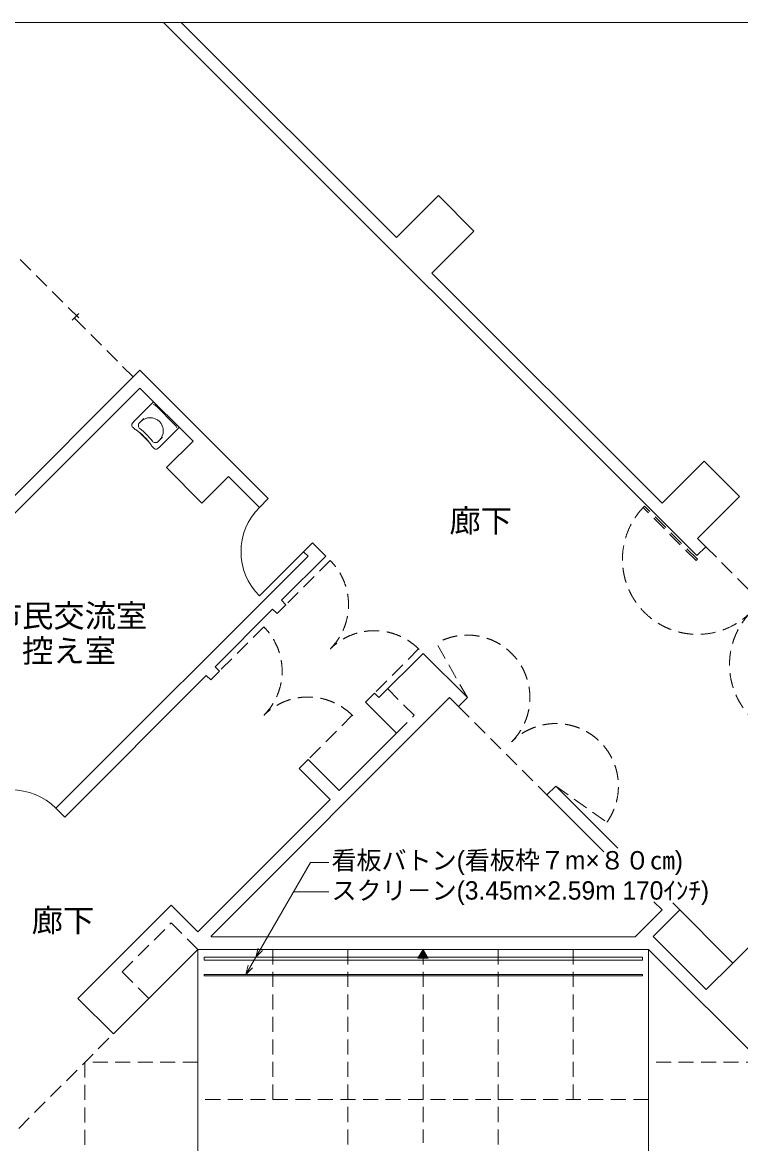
# Model space of a CAD drawing. Units: millimetres, scale not verified. Extents: x -36057 to 20255, y -22762 to 18611.
# Drawn here: x -21733 to -10256, y 687 to 18611 of the extents above; entities that cross this region are included whole.
import ezdxf
from ezdxf.enums import TextEntityAlignment as Align

# ---------------------------------------------------------------- set-up
doc = ezdxf.new("R2010")
doc.units = ezdxf.units.MM
doc.header["$LTSCALE"] = 200
doc.linetypes.add('DASHED1', pattern=[1.8, 1.2, -0.6])
for name, color, linetype, lineweight in [('1-0_121', 7, 'Continuous', 9), ('1-2_130', 7, 'Continuous', 9), ('1-A', 7, 'Continuous', 9), ('1-E', 7, 'Continuous', 9), ('1-F', 7, 'Continuous', 9), ('F-F', 7, 'Continuous', 9)]:
    doc.layers.add(name, color=color, linetype=linetype, lineweight=lineweight)
doc.styles.add('HGｺﾞｼｯｸE', font='')
doc.styles.get('HGｺﾞｼｯｸE').set_extended_font_data('HGｺﾞｼｯｸE')

msp = doc.modelspace()

# ---------------------------------------------------------------- linework, layer by layer
at = {"layer": '1-0_121'}
for p, q in [((-10954.6, 10088), (-19477.5, 18610.9)), ((-19194.6, 18610.9), (-15754.1, 15170.3)), ((-15754.1, 15170.3), (-15082.3, 15842.1)), ((-14516.6, 15276.4), (-15082.3, 15842.1)), ((-15188.4, 14604.6), (-14516.6, 15276.4)), ((-15188.4, 14604.6), (-11511.4, 10927.7)), ((-19855.3, 13049), (-25229.3, 7675)), ((-19855.3, 13049), (-17804.7, 10998.4)), ((-19855.3, 12766.2), (-25087.9, 7533.6)), ((-19636.1, 12547), (-19955, 12228)), ((-19297.6, 12180.2), (-19592.7, 12475.3)), ((-19875.8, 12194.1), (-19791.8, 12278.1)), ((-19711.2, 11903.7), (-19869.1, 12061.7)), ((-19226, 12136.9), (-19544.9, 11817.9)), ((-19578.8, 11897.1), (-19495, 11980.9)), ((-19431, 11493.4), (-18865.3, 10927.7)), ((-11511.4, 10927.7), (-10839.7, 11599.4)), ((-17946.1, 10857), (-17804.7, 10998.4)), ((-17097.6, 10291.3), (-17946.1, 9442.8)), ((-17097.6, 10291.3), (-16885.4, 10079.2)), ((-10813.1, 10229.4), (-10954.6, 10088)), ((-10813.1, 10229.4), (-10945.7, 10362)), ((-21198.8, 6048.7), (-17168.3, 10079.2)), ((-17592.5, 9372.1), (-16885.4, 10079.2)), ((-17239, 10149.9), (-17168.3, 10079.2)), ((-17521.8, 9301.3), (-17592.5, 9372.1)), ((-18653.2, 8311.4), (-17734, 9230.6)), ((-17734, 9230.6), (-17663.2, 9159.9)), ((-17521.8, 9301.3), (-17663.2, 9159.9)), ((-15329.8, 8523.5), (-16036.9, 7816.4)), ((-14622.7, 7816.4), (-15329.8, 8523.5)), ((-18582.5, 8240.7), (-18653.2, 8311.4)), ((-21057.4, 5907.2), (-18794.6, 8170)), ((-18723.9, 8099.3), (-18794.6, 8170)), ((-18582.5, 8240.7), (-18723.9, 8099.3)), ((-16107.6, 7887.1), (-16249, 7745.7)), ((-16107.6, 7887.1), (-16036.9, 7816.4)), ((-18723.9, 3998), (-14905.5, 7816.4)), ((-16249, 7745.7), (-15754.1, 7250.7)), ((-14764.1, 7675), (-14905.5, 7816.4)), ((-14622.7, 7816.4), (-14764.1, 7675)), ((-16673.3, 6331.5), (-15754.1, 7250.7)), ((-17168.3, 6826.5), (-17309.7, 6685.1)), ((-17168.3, 6826.5), (-16673.3, 6331.5)), ((-17309.7, 6685.1), (-16814.7, 6190.1)), ((-13349.9, 6260.8), (-13208.5, 6402.2)), ((-13208.5, 6402.2), (-12217.2, 5410.9)), ((-12440.9, 5351.8), (-13349.9, 6260.8)), ((-21198.8, 6048.7), (-21057.4, 5907.2)), ((-8895.1, 5058.7), (-10380, 3573.8)), ((-10380, 3573.8), (-8895.1, 5058.7)), ((-19354.1, 4499.3), (-20845.2, 3008.1)), ((-11511.4, 4422.3), (-11641.1, 4552)), ((-11340.9, 4534.6), (-10380, 3573.8)), ((-11511.4, 4422.3), (-11941.6, 3992.2)), ((-11652.8, 3998), (-11228.6, 4422.3)), ((-18718, 3992.2), (-11941.6, 3992.2)), ((-11652.8, 3998), (-10804.3, 3149.5)), ((-20279.5, 2442.4), (-18929.8, 3792.2)), ((-7056.6, -881), (-11729.8, 3792.2)), ((-10380, 3573.8), (-10804.3, 3149.5)), ((-20279.5, 2442.4), (-20845.2, 3008.1))]:
    msp.add_line(p, q, dxfattribs=at)
at = {"layer": '1-0_121', "linetype": 'DASHED1'}
for p, q in [((-20833.4, 13885.8), (-21847, 14899.3)), ((-20939.5, 13850.4), (-20833.4, 13956.5)), ((-19961.3, 12942.9), (-20939.5, 13921.1)), ((-10965.2, 10006.7), (-11813.7, 10855.2)), ((-10944, 10027.9), (-11792.5, 10876.4)), ((-10813.1, 10229.4), (-9045.4, 8461.7)), ((-16814.7, 10008.5), (-17521.8, 9301.3)), ((-10965.2, 10006.7), (-10944, 10027.9)), ((-17875.4, 8947.8), (-18582.5, 8240.7)), ((-14622.7, 7816.4), (-15115, 8686.8)), ((-15400.5, 8594.2), (-16107.6, 7887.1)), ((-16461.2, 7533.6), (-17168.3, 6826.5)), ((-14764.1, 7675), (-13349.9, 6260.8)), ((-13208.5, 6402.2), (-12392.8, 5823.6)), ((-18929.8, 3792.2), (-19354.1, 4216.4))]:
    msp.add_line(p, q, dxfattribs=at)
at = {"layer": '1-0_121'}
for points in [[(-19431, 11493.4), (-19006.7, 11917.6), (-19855.3, 12766.2)], [(-10945.7, 10362), (-10274, 11033.8), (-10839.7, 11599.4)], [(-18865.3, 10927.7), (-18441.1, 11352), (-17946.1, 10857)], [(-16814.7, 6190.1), (-18929.8, 4075), (-19354.1, 4499.3)]]:
    msp.add_lwpolyline(points, dxfattribs=at)
at = {"layer": '1-0_121', "linetype": 'DASHED1'}
for points in [[(-15754.1, 7250.7), (-15471.2, 7533.6), (-15895.5, 7957.8)], [(-19713.9, 3008.1), (-20138.1, 3432.4), (-19354.1, 4216.4)]]:
    msp.add_lwpolyline(points, dxfattribs=at)
at = {"layer": '1-0_121'}
for centre, radius, start, end in [((-19698.8, 12369.2), 150, 45.00005, 69.14212), ((-19928.1, 12174.3), 55, 146.77745, 228.95766), ((-19848.6, 12122.3), 150, 135.00005, 146.77799), ((-19820, 12165), 60, 135.00005, 233.52356), ((-19691.9, 12081), 210, 315.00005, 135.00005), ((-19635.9, 12510), 500, 228.95792, 235.85754), ((-20421.6, 11351.2), 900, 34.14185, 55.8576), ((-20421.6, 11351.2), 952, 36.47612, 53.52406), ((-19403.7, 12074.1), 150, 20.85767, 45.00005), ((-19263, 12137), 500, 214.14249, 221.04237), ((-19607.9, 11952.9), 60, 216.47563, 314.6859), ((-19598.6, 11844.8), 55, 221.0479, 303.2227), ((-19650.7, 11924.3), 150, 303.22278, 314.84041), ((-17239, 10149.9), 1000, 135.00001, 225), ((-21905.9, 5341.5), 1000, 45.00001, 135)]:
    msp.add_arc(centre, radius, start, end, dxfattribs=at)
at = {"layer": '1-0_121', "linetype": 'DASHED1'}
for centre, radius, start, end in [((-10944, 10027.9), 1200, 134.95843, 315), ((-17521.8, 9301.3), 1000, 315, 45), ((-9232.8, 8345), 1200, 135, 314.02898), ((-18582.5, 8240.7), 1000, 315, 45), ((-16107.6, 7887.1), 1000, 44.28129, 135), ((-14622.7, 7816.4), 1000, 315, 119.49289), ((-17168.3, 6826.5), 1000, 44.28129, 135), ((-13208.5, 6402.2), 1000, 324.6486, 135)]:
    msp.add_arc(centre, radius, start, end, dxfattribs=at)
at = {"layer": '1-2_130'}
for p, q in [((-17131.4, 5178.6), (-18162.8, 3392.2)), ((-11729.8, 3792.2), (-18929.8, 3792.2)), ((-18929.8, 3792.2), (-18929.8, 192.2)), ((-18004, 3667.2), (-17965.2, 3812)), ((-18004, 3667.2), (-17898, 3773.2)), ((-11729.8, 3792.2), (-11729.8, 192.2)), ((-11825.5, 3667.2), (-18829.8, 3667.2)), ((-18829.8, 3667.2), (-18829.8, 3617.2)), ((-11825.5, 3617.2), (-18829.8, 3617.2)), ((-11825.5, 3667.2), (-11825.5, 3617.2)), ((-18162.8, 3392.2), (-18124, 3537)), ((-18162.8, 3392.2), (-18056.8, 3498.2)), ((-11825.5, 3392.2), (-18829.8, 3392.2)), ((-18829.8, 3392.2), (-18829.8, 3367.2)), ((-11825.5, 3367.2), (-18829.8, 3367.2)), ((-11825.5, 3392.2), (-11825.5, 3367.2))]:
    msp.add_line(p, q, dxfattribs=at)
at = {"layer": '1-2_130', "linetype": 'DASHED1'}
for p, q in [((-17729.8, 3792.2), (-17729.8, 1392.2)), ((-16529.8, 3792.2), (-16529.8, 192.2)), ((-15329.8, 3792.2), (-15329.8, 1392.2)), ((-14129.8, 3792.2), (-14129.8, 192.2)), ((-12929.8, 3792.2), (-12929.8, 1392.2)), ((-20350.2, 2371.7), (-24239.3, -1517.4)), ((-11729.8, 1392.2), (-18929.8, 1392.2))]:
    msp.add_line(p, q, dxfattribs=at)
at = {"layer": '1-A'}
for p, q in [((-17131.4, 5178.6), (-16834.1, 5178.6)), ((-17401.5, 4710.8), (-16834.1, 4710.8))]:
    msp.add_line(p, q, dxfattribs=at)
at = {"layer": '1-E'}
for p, q in [((-15329.8, 3792.2), (-15411.4, 3650.7)), ((-15345.3, 3765.3), (-15314.3, 3765.3)), ((-15342.4, 3770.3), (-15317.1, 3770.3)), ((-15339.5, 3775.3), (-15320, 3775.3)), ((-15336.7, 3780.3), (-15322.9, 3780.3)), ((-15333.8, 3785.3), (-15325.8, 3785.3)), ((-15330.9, 3790.3), (-15328.7, 3790.3)), ((-15329.8, 3792.2), (-15248.1, 3650.7)), ((-15248.1, 3650.7), (-15411.4, 3650.7)), ((-15408.8, 3655.3), (-15250.7, 3655.3)), ((-15405.9, 3660.3), (-15253.6, 3660.3)), ((-15403.1, 3665.3), (-15256.5, 3665.3)), ((-15400.2, 3670.3), (-15259.4, 3670.3)), ((-15397.3, 3675.3), (-15262.3, 3675.3)), ((-15394.4, 3680.3), (-15265.2, 3680.3)), ((-15391.5, 3685.3), (-15268.1, 3685.3)), ((-15388.6, 3690.3), (-15271, 3690.3)), ((-15385.7, 3695.3), (-15273.8, 3695.3)), ((-15382.8, 3700.3), (-15276.7, 3700.3)), ((-15380, 3705.3), (-15279.6, 3705.3)), ((-15377.1, 3710.3), (-15282.5, 3710.3)), ((-15374.2, 3715.3), (-15285.4, 3715.3)), ((-15371.3, 3720.3), (-15288.3, 3720.3)), ((-15368.4, 3725.3), (-15291.2, 3725.3)), ((-15365.5, 3730.3), (-15294.1, 3730.3)), ((-15362.6, 3735.3), (-15296.9, 3735.3)), ((-15359.8, 3740.3), (-15299.8, 3740.3)), ((-15356.9, 3745.3), (-15302.7, 3745.3)), ((-15354, 3750.3), (-15305.6, 3750.3)), ((-15351.1, 3755.3), (-15308.5, 3755.3)), ((-15348.2, 3760.3), (-15311.4, 3760.3))]:
    msp.add_line(p, q, dxfattribs=at)
at = {"layer": '1-F', "color": 4, "linetype": 'DASHED1'}
for p, q in [((-15329.8, 3792.2), (-15329.8, 700.2)), ((-20736.2, 1985.7), (-20736.2, -13232.7)), ((-18929.8, 1990), (-20731.9, 1990)), ((-9927.6, 1990), (-11729.8, 1990))]:
    msp.add_line(p, q, dxfattribs=at)
at = {"layer": 'F-F'}
msp.add_lwpolyline([(19943.3, 18610.9), (-36056.7, 18610.9), (-36056.7, -20589.1)], dxfattribs=at)

# ---------------------------------------------------------------- texts
at = {"layer": '1-A', "style": 'HGｺﾞｼｯｸE'}
for s, height, p in [('廊下', 366.6, (-14908.9, 10352.1)), ('市民交流室', 366.6, (-22238.2, 8833)), ('控え室', 366.6, (-21738.2, 8272.4)), ('看板バトン(看板枠７m×８０㎝)', 293.3, (-16793.6, 4981.3)), ('スクリ－ン(3.45m×2.59m 170ｲﾝﾁ)', 293.3, (-16793.6, 4499.5)), ('廊下', 366.6, (-21584.5, 3961.6))]:
    msp.add_text(s, height=height, dxfattribs=at).set_placement(p, align=Align.BOTTOM_LEFT)

doc.saveas('drawing.dxf')
